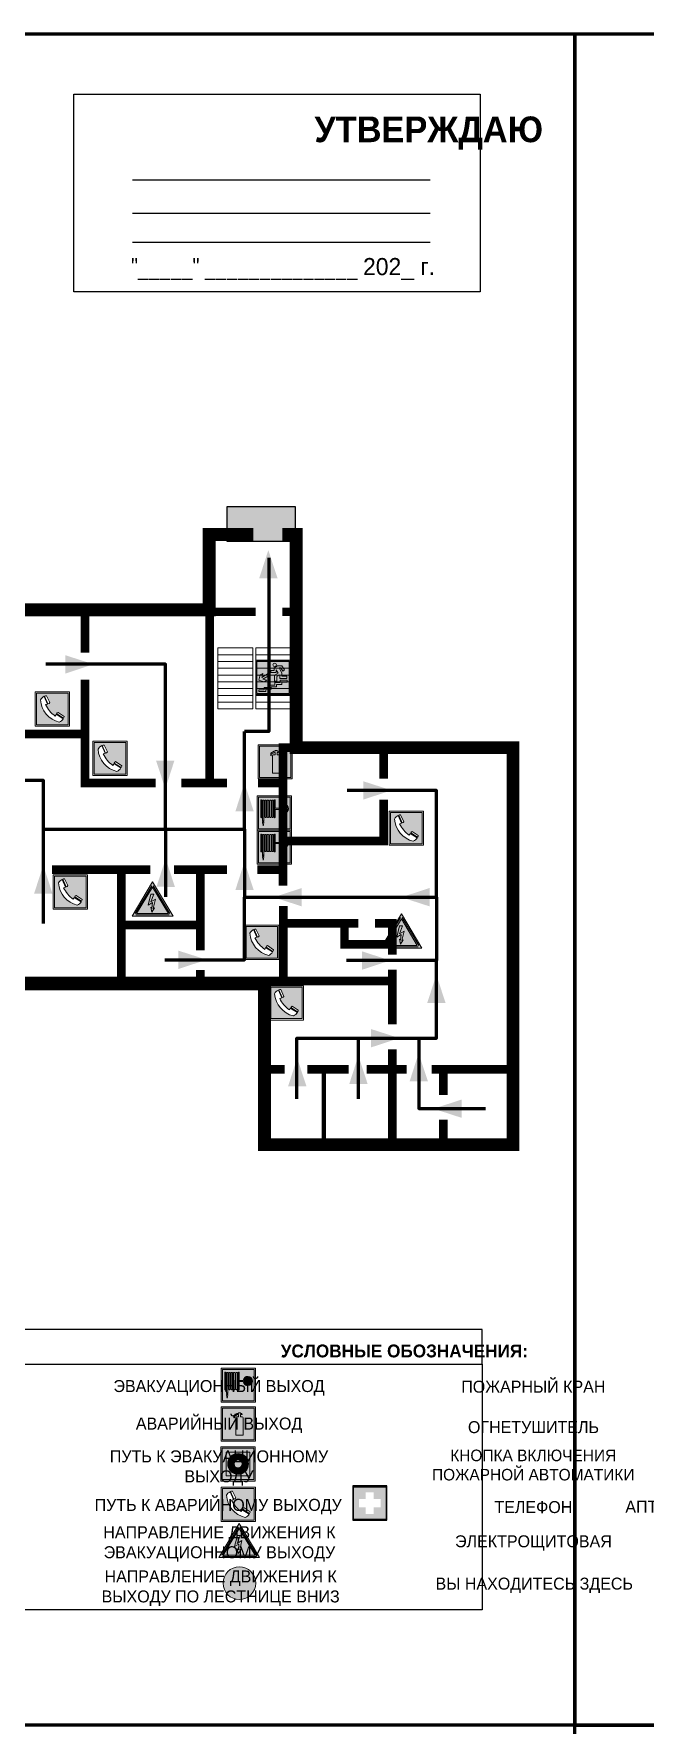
# Model space of a CAD drawing. Header units: millimetres. Extents: x 13810 to 67229, y 12374 to 21950.
# Drawn here: x 27492.9 to 27635.8, y 19479 to 19874 of the extents above; entities that cross this region are included whole.
import ezdxf

# ---------------------------------------------------------------- set-up
doc = ezdxf.new("R2010")
doc.units = ezdxf.units.MM
doc.layers.add('План_Штампы', color=7, linetype='Continuous')
doc.styles.add('обычный', font='arial.ttf')

# ---------------------------------------------------------------- blocks, each defined once
blk = doc.blocks.new('A$C456E1F9C')
at = {"lineweight": 5}
h = blk.add_hatch(color=242, dxfattribs=at)
h.paths.add_polyline_path([(0.51, -1.47), (0.51, -13.26), (12.29, -13.26), (12.29, -1.47)])
h.paths.add_polyline_path([(5.42, -4.95, -0.254479), (4.78, -5.4), (3.52, -2.53, -0.209735), (4.23, -2.4)], flags=16)
h.paths.add_polyline_path([(8.53, -8.6), (10.87, -10.17), (10.54, -10.76), (8.03, -9.13, -0.192251)], flags=16)
h.paths.add_polyline_path([(4.61, -5.49, 0.005518), (3.87, -5.72, 0.128647), (7.49, -10.01, 0.00809), (7.83, -9.33), (10.47, -10.97, -0.16736), (8.99, -12.25, -0.327862), (1.95, -3.95, -0.166952), (3.36, -2.62)], flags=16)
at = {"color": 242, "lineweight": 5}
for p, q in [((0, -13.77), (0, -0.97)), ((12.8, -0.97), (0, -0.97)), ((4.61, -5.49), (3.36, -2.62)), ((3.52, -2.53), (4.78, -5.4)), ((4.23, -2.4), (5.42, -4.95)), ((12.8, -13.77), (12.8, -0.97)), ((7.83, -9.33), (10.47, -10.97)), ((8.03, -9.13), (10.54, -10.76)), ((10.81, -10.12), (8.53, -8.6)), ((10.54, -10.76), (10.8, -10.3)), ((10.8, -10.3), (10.81, -10.12)), ((0, -13.77), (12.8, -13.77))]:
    blk.add_line(p, q, dxfattribs=at)
blk.add_lwpolyline([(0.51, -1.47), (12.29, -1.47), (12.29, -13.26), (0.51, -13.26)], close=True, dxfattribs=at)
for centre, radius, start, end in [((4.59, -5.34), 2.99, 114.28453, 152.19739), ((11.12, -3.31), 9.19, 183.99153, 256.60086), ((4.02, -3.27), 0.891, 76.32839, 123.70924), ((14.98, -39.1), 35.17, 107.14873, 108.41345), ((13.86, -0.94), 11.08, 205.55365, 234.87622), ((4.68, -4.59), 0.824, 276.9621, 334.07228), ((-13.31, 0.8), 23.44, 332.54871, 334.40268), ((8.94, -9.5), 0.989, 114.40924, 157.93883), ((7.87, -9.46), 3, 291.92908, 329.9329)]:
    blk.add_arc(centre, radius, start, end, dxfattribs=at)
blk = doc.blocks.new('A$C3E6D3DDE')
at = {"lineweight": 5}
h = blk.add_hatch(color=40, dxfattribs=at)
h.paths.add_polyline_path([(24.1, 1.45), (16.46, -11.35), (31.74, -11.35)])
h.paths.add_polyline_path([(24.09, -0.46), (30.03, -10.41), (18.14, -10.41)], flags=16)
h.paths.add_polyline_path([(24.54, -3.08), (23.41, -6.02), (25.13, -5.01), (24.33, -8.5), (24.82, -8.27), (23.79, -9.86), (23.4, -8.04), (23.8, -8.43), (24.04, -6.29), (22.39, -7.25), (23.44, -3.08)], flags=0)
h = blk.add_hatch(color=256, dxfattribs=at)
h.paths.add_polyline_path([(24.37, 0.03, 0.567511), (23.82, 0.03), (17.59, -10.4, 0.582454), (17.86, -10.88), (30.32, -10.88, 0.582149), (30.6, -10.4)])
h.paths.add_polyline_path([(24.09, -0.46), (18.14, -10.41), (30.03, -10.41)], flags=16)
h.paths.add_polyline_path([(24.54, -3.08), (23.41, -6.02), (25.13, -5.01), (24.33, -8.5), (24.82, -8.27), (23.79, -9.86), (23.4, -8.04), (23.8, -8.43), (24.04, -6.29), (22.39, -7.25), (23.44, -3.08)], flags=0)
h = blk.add_hatch(color=40, dxfattribs=at)
h.paths.add_polyline_path([(24.09, -0.46), (18.14, -10.41), (30.03, -10.41)])
h.paths.add_polyline_path([(24.82, -8.27), (23.79, -9.86), (23.4, -8.04), (23.8, -8.43), (24.04, -6.29), (22.39, -7.25), (23.44, -3.08), (24.54, -3.08), (23.41, -6.02), (25.13, -5.01), (24.33, -8.5)], flags=16)
at = {"color": 40, "lineweight": 5}
for p, q in [((16.46, -11.35), (24.1, 1.45)), ((24.1, 1.45), (31.74, -11.35))]:
    blk.add_line(p, q, dxfattribs=at)
at = {"lineweight": 5}
for p, q in [((17.59, -10.4), (23.82, 0.03)), ((24.37, 0.03), (30.6, -10.4)), ((18.14, -10.41), (24.09, -0.46)), ((23.44, -3.08), (22.39, -7.25)), ((22.39, -7.25), (24.04, -6.29)), ((23.41, -6.02), (24.54, -3.08)), ((25.13, -5.01), (23.41, -6.02)), ((24.54, -3.08), (23.44, -3.08)), ((24.04, -6.29), (23.8, -8.43)), ((24.09, -0.46), (30.03, -10.41)), ((24.33, -8.5), (25.13, -5.01)), ((17.86, -10.88), (30.32, -10.88)), ((18.14, -10.41), (30.03, -10.41)), ((23.8, -8.43), (23.4, -8.04)), ((23.4, -8.04), (23.79, -9.86)), ((23.79, -9.86), (24.82, -8.27)), ((24.82, -8.27), (24.33, -8.5))]:
    blk.add_line(p, q, dxfattribs=at)
at = {"color": 50, "lineweight": 5}
blk.add_line((31.74, -11.35), (16.46, -11.35), dxfattribs=at)
blk = doc.blocks.new('A$C37112FD5')
at = {"true_color": 0xf5f5ff}
h = blk.add_hatch(color=7, dxfattribs=at)
h.dxf.hatch_style = 1
h.paths.add_polyline_path([(12.8, -7.4), (0, -7.4), (0, -20.2), (12.8, -20.2)])
h.paths.add_polyline_path([(12.29, -7.91), (12.29, -19.69), (0.51, -19.69), (0.51, -7.91)], flags=16)
h.paths.add_polyline_path([(4.98, -9.04, -0.42597), (5.17, -9.22), (5.17, -12.25), (5.17, -15.29, -0.432244), (4.98, -15.47), (4.83, -15.47, -0.42597), (4.64, -15.29), (4.64, -12.25), (4.64, -9.22, -0.432244), (4.83, -9.04)], flags=0)
h.paths.add_polyline_path([(4.28, -9.22), (4.28, -12.25), (4.28, -15.29, -0.432244), (4.09, -15.47), (3.94, -15.47, -0.42597), (3.75, -15.29), (3.75, -12.25), (3.75, -9.22, -0.432244), (3.94, -9.04), (4.09, -9.04, -0.42597)], flags=0)
h.paths.add_polyline_path([(5.72, -9.04), (5.87, -9.04, -0.42597), (6.06, -9.22), (6.06, -12.25), (6.06, -15.29, -0.432244), (5.87, -15.47), (5.72, -15.47, -0.42597), (5.53, -15.29), (5.53, -12.25), (5.53, -9.22, -0.432244)], flags=0)
h.paths.add_polyline_path([(6.42, -8.9), (6.5, -8.9, -0.42597), (6.69, -9.08), (6.69, -12.03), (8.21, -12.03, -15.824349), (8.21, -12.47), (6.69, -12.47), (6.69, -15.42, -0.432244), (6.5, -15.6), (6.42, -15.6)], flags=0)
h.paths.add_polyline_path([(3.39, -9.22), (3.39, -12.25), (3.39, -15.29, -0.432244), (3.2, -15.47), (3.05, -15.47, -0.42597), (2.85, -15.29), (2.85, -12.25), (2.85, -9.22, -0.432244), (3.05, -9.04), (3.2, -9.04, -0.42597)], flags=0)
h.paths.add_polyline_path([(2.5, -9.22), (2.5, -16.71), (1.96, -16.71), (1.96, -9.22, -0.432244), (2.15, -9.04), (2.31, -9.04, -0.42597)], flags=0)
h.paths.add_polyline_path([(1.61, -8.9), (1.61, -15.6), (1.57, -15.6, -0.42597), (1.37, -15.42), (1.37, -12.03), (1.37, -9.09, -0.432244), (1.57, -8.9)], flags=0)
h.paths.add_polyline_path([(9.76, -10.81), (9.76, -12.03), (8.49, -12.03, -0.336371)], flags=0)
h.paths.add_polyline_path([(8.49, -12.47), (9.76, -12.47), (9.76, -13.7, -0.336371)], flags=0)
h.paths.add_polyline_path([(10.11, -10.81, -0.336371), (11.38, -12.03), (10.11, -12.03)], flags=0)
h.paths.add_polyline_path([(10.11, -12.47), (11.38, -12.47, -0.336371), (10.11, -13.7)], flags=0)
h.paths.add_polyline_path([(2.5, -16.84), (2.5, -17.05), (1.97, -17.05), (1.97, -16.84)], flags=0)
h.paths.add_polyline_path([(2.5, -17.24, -0.033778), (2.24, -18.6, -0.033778), (1.97, -17.24)], flags=0)
h = blk.add_hatch(color=242)
h.dxf.hatch_style = 1
h.paths.add_polyline_path([(12.29, -7.91), (0.51, -7.91), (0.51, -19.69), (12.29, -19.69)])
h.paths.add_polyline_path([(6.42, -15.6), (6.42, -8.9), (6.5, -8.9, -0.42597), (6.69, -9.08), (6.69, -12.03), (8.21, -12.03, -15.824349), (8.21, -12.47), (6.69, -12.47), (6.69, -15.42, -0.432244), (6.5, -15.6)], flags=16)
h.paths.add_polyline_path([(5.87, -15.47), (5.72, -15.47, -0.42597), (5.53, -15.29), (5.53, -12.25), (5.53, -9.22, -0.432244), (5.72, -9.04), (5.87, -9.04, -0.42597), (6.06, -9.22), (6.06, -12.25), (6.06, -15.29, -0.432244)], flags=16)
h.paths.add_polyline_path([(4.98, -15.47), (4.83, -15.47, -0.42597), (4.64, -15.29), (4.64, -12.25), (4.64, -9.22, -0.432244), (4.83, -9.04), (4.98, -9.04, -0.42597), (5.17, -9.22), (5.17, -12.25), (5.17, -15.29, -0.432244)], flags=16)
h.paths.add_polyline_path([(4.09, -15.47), (3.94, -15.47, -0.42597), (3.75, -15.29), (3.75, -12.25), (3.75, -9.22, -0.432244), (3.94, -9.04), (4.09, -9.04, -0.42597), (4.28, -9.22), (4.28, -12.25), (4.28, -15.29, -0.432244)], flags=16)
h.paths.add_polyline_path([(3.2, -15.47), (3.05, -15.47, -0.42597), (2.85, -15.29), (2.85, -12.25), (2.85, -9.22, -0.432244), (3.05, -9.04), (3.2, -9.04, -0.42597), (3.39, -9.22), (3.39, -12.25), (3.39, -15.29, -0.432244)], flags=16)
h.paths.add_polyline_path([(2.5, -17.05), (1.97, -17.05), (1.97, -16.84), (2.5, -16.84)], flags=16)
h.paths.add_polyline_path([(2.5, -17.24, -0.033778), (2.24, -18.6, -0.033778), (1.97, -17.24)], flags=16)
h.paths.add_polyline_path([(2.5, -16.71), (1.96, -16.71), (1.96, -9.22, -0.432244), (2.15, -9.04), (2.31, -9.04, -0.42597), (2.5, -9.22)], flags=16)
h.paths.add_polyline_path([(1.61, -15.6), (1.57, -15.6, -0.42597), (1.37, -15.42), (1.37, -12.03), (1.37, -9.09, -0.432244), (1.57, -8.9), (1.61, -8.9)], flags=16)
h.paths.add_polyline_path([(8.49, -12.47), (9.76, -12.47), (9.76, -13.7, -0.336371)], flags=0)
h.paths.add_polyline_path([(10.11, -13.7), (10.11, -12.47), (11.38, -12.47, -0.336371)], flags=0)
h.paths.add_polyline_path([(8.49, -12.03, -0.336371), (9.76, -10.81), (9.76, -12.03)], flags=0)
h.paths.add_polyline_path([(10.11, -12.03), (10.11, -10.81, -0.336371), (11.38, -12.03)], flags=0)
h = blk.add_hatch(color=7, dxfattribs=at)
h.dxf.hatch_style = 1
h.paths.add_polyline_path([(1.61, -8.9), (1.57, -8.9, 0.432244), (1.37, -9.09), (1.37, -12.03), (1.37, -15.42, 0.42597), (1.57, -15.6), (1.61, -15.6)])
h.paths.add_polyline_path([(2.5, -9.22, 0.42597), (2.31, -9.04), (2.15, -9.04, 0.432244), (1.96, -9.22), (1.96, -16.71), (2.5, -16.71)])
h.paths.add_polyline_path([(2.5, -16.84), (1.97, -16.84), (1.97, -17.05), (2.5, -17.05)])
h.paths.add_polyline_path([(2.5, -17.24), (1.97, -17.24, 0.033778), (2.24, -18.6, 0.033778)])
h.paths.add_polyline_path([(3.39, -12.25), (3.39, -9.22, 0.42597), (3.2, -9.04), (3.05, -9.04, 0.432244), (2.85, -9.22), (2.85, -12.25), (2.85, -15.29, 0.42597), (3.05, -15.47), (3.2, -15.47, 0.432244), (3.39, -15.29)])
h.paths.add_polyline_path([(4.28, -12.25), (4.28, -9.22, 0.42597), (4.09, -9.04), (3.94, -9.04, 0.432244), (3.75, -9.22), (3.75, -12.25), (3.75, -15.29, 0.42597), (3.94, -15.47), (4.09, -15.47, 0.432244), (4.28, -15.29)])
h.paths.add_polyline_path([(5.17, -12.25), (5.17, -9.22, 0.42597), (4.98, -9.04), (4.83, -9.04, 0.432244), (4.64, -9.22), (4.64, -12.25), (4.64, -15.29, 0.42597), (4.83, -15.47), (4.98, -15.47, 0.432244), (5.17, -15.29)])
h.paths.add_polyline_path([(6.06, -12.25), (6.06, -9.22, 0.42597), (5.87, -9.04), (5.72, -9.04, 0.432244), (5.53, -9.22), (5.53, -12.25), (5.53, -15.29, 0.42597), (5.72, -15.47), (5.87, -15.47, 0.432244), (6.06, -15.29)])
h.paths.add_polyline_path([(6.69, -12.47), (8.21, -12.47, 15.824349), (8.21, -12.03), (6.69, -12.03), (6.69, -9.08, 0.42597), (6.5, -8.9), (6.42, -8.9), (6.42, -15.6), (6.5, -15.6, 0.432244), (6.69, -15.42)])
h.paths.add_polyline_path([(8.49, -12.47), (9.76, -12.47), (9.76, -13.7, -0.336371)], flags=16)
h.paths.add_polyline_path([(8.49, -12.03, -0.336371), (9.76, -10.81), (9.76, -12.03)], flags=16)
h.paths.add_polyline_path([(10.11, -12.47), (11.38, -12.47, -0.336371), (10.11, -13.7)], flags=16)
h.paths.add_polyline_path([(10.11, -12.03), (10.11, -10.81, -0.336371), (11.38, -12.03)], flags=16)
h = blk.add_hatch(color=242)
h.dxf.hatch_style = 1
h.paths.add_polyline_path([(9.76, -10.81, 0.336371), (8.49, -12.03), (9.76, -12.03)])
h.paths.add_polyline_path([(10.11, -10.81), (10.11, -12.03), (11.38, -12.03, 0.336371)])
h.paths.add_polyline_path([(11.38, -12.47), (10.11, -12.47), (10.11, -13.7, 0.336371)])
h.paths.add_polyline_path([(9.76, -12.47), (8.49, -12.47, 0.336371), (9.76, -13.7)])
at = {"color": 242, "lineweight": 5}
for p, q in [((0, -20.2), (0, -7.4)), ((0, -7.4), (12.8, -7.4)), ((1.37, -12.03), (1.37, -9.08)), ((1.37, -12.03), (1.37, -15.42)), ((1.57, -8.9), (1.61, -8.9)), ((1.61, -8.9), (1.61, -15.6)), ((1.96, -16.71), (1.96, -9.22)), ((2.15, -9.04), (2.31, -9.04)), ((2.5, -16.71), (2.5, -9.22)), ((2.85, -12.25), (2.85, -9.22)), ((2.85, -12.25), (2.85, -15.29)), ((3.05, -9.04), (3.2, -9.04)), ((3.39, -12.25), (3.39, -9.22)), ((3.39, -12.25), (3.39, -15.29)), ((3.75, -12.25), (3.75, -9.22)), ((3.75, -12.25), (3.75, -15.29)), ((3.94, -9.04), (4.09, -9.04)), ((4.28, -12.25), (4.28, -9.22)), ((4.28, -12.25), (4.28, -15.29)), ((4.64, -12.25), (4.64, -9.22)), ((4.64, -12.25), (4.64, -15.29)), ((4.83, -9.04), (4.98, -9.04)), ((5.17, -12.25), (5.17, -9.22)), ((5.17, -12.25), (5.17, -15.29)), ((5.53, -12.25), (5.53, -9.22)), ((5.53, -12.25), (5.53, -15.29)), ((5.72, -9.04), (5.87, -9.04)), ((6.06, -12.25), (6.06, -9.22)), ((6.06, -12.25), (6.06, -15.29)), ((6.42, -8.9), (6.42, -15.6)), ((6.5, -8.9), (6.42, -8.9)), ((6.69, -12.03), (6.69, -9.08)), ((8.21, -12.03), (6.69, -12.03)), ((8.21, -12.47), (6.69, -12.47)), ((6.69, -12.47), (6.69, -15.42)), ((9.76, -12.03), (8.49, -12.03)), ((9.76, -12.47), (8.49, -12.47)), ((9.76, -10.81), (9.76, -12.03)), ((9.76, -12.47), (9.76, -13.7)), ((10.11, -10.81), (10.11, -12.03)), ((11.38, -12.03), (10.11, -12.03)), ((11.38, -12.47), (10.11, -12.47)), ((10.11, -12.47), (10.11, -13.7)), ((12.8, -20.2), (12.8, -7.4)), ((1.57, -15.6), (1.61, -15.6)), ((1.96, -16.71), (2.5, -16.71)), ((1.97, -16.84), (2.5, -16.84)), ((1.97, -17.05), (1.97, -16.84)), ((2.5, -17.05), (1.97, -17.05)), ((1.97, -17.24), (2.5, -17.24)), ((2.5, -16.84), (2.5, -17.05)), ((3.05, -15.47), (3.2, -15.47)), ((3.94, -15.47), (4.09, -15.47)), ((4.83, -15.47), (4.98, -15.47)), ((5.72, -15.47), (5.87, -15.47)), ((6.42, -15.6), (6.5, -15.6)), ((0, -20.2), (12.8, -20.2))]:
    blk.add_line(p, q, dxfattribs=at)
blk.add_lwpolyline([(0.51, -7.91), (12.29, -7.91), (12.29, -19.69), (0.51, -19.69)], close=True, dxfattribs=at)
for centre, radius, start, end in [((1.56, -9.09), 0.182, 87.10267, 180.60715), ((2.15, -9.22), 0.182, 87.10267, 180.60715), ((2.32, -9.22), 0.182, 359.39285, 92.89733), ((3.04, -9.22), 0.182, 87.10267, 180.60715), ((3.21, -9.22), 0.182, 359.39285, 92.89733), ((3.93, -9.22), 0.182, 87.10267, 180.60715), ((4.1, -9.22), 0.182, 359.39285, 92.89733), ((4.82, -9.22), 0.182, 87.10267, 180.60715), ((4.99, -9.22), 0.182, 359.39285, 92.89733), ((5.71, -9.22), 0.182, 87.10267, 180.60715), ((5.88, -9.22), 0.182, 359.39285, 92.89733), ((6.51, -9.09), 0.182, 359.39285, 92.89733), ((9.93, -12.25), 1.74, 187.23185, 172.76815), ((9.93, -12.25), 1.46, 96.99266, 171.35851), ((9.93, -12.25), 1.46, 188.64149, 263.00734), ((9.93, -12.25), 1.46, 8.64149, 83.00734), ((9.93, -12.25), 1.46, 276.99266, 351.35851), ((1.56, -15.42), 0.182, 179.39285, 272.89733), ((12.17, -15.98), 10.27, 187.04098, 194.7793), ((-7.7, -15.98), 10.27, 345.2207, 352.95902), ((3.04, -15.29), 0.182, 179.39285, 272.89733), ((3.21, -15.29), 0.182, 267.10267, 0.60715), ((3.93, -15.29), 0.182, 179.39285, 272.89733), ((4.1, -15.29), 0.182, 267.10267, 0.60715), ((4.82, -15.29), 0.182, 179.39285, 272.89733), ((4.99, -15.29), 0.182, 267.10267, 0.60715), ((5.71, -15.29), 0.182, 179.39285, 272.89733), ((5.88, -15.29), 0.182, 267.10267, 0.60715), ((6.51, -15.42), 0.182, 267.10267, 0.60715)]:
    blk.add_arc(centre, radius, start, end, dxfattribs=at)
blk = doc.blocks.new('A$C7B4425F7')
at = {"true_color": 0xffffff}
blk.add_hatch(color=7, dxfattribs=at).paths.add_polyline_path([(0, 0), (-16, 0), (-16, -8), (0, -8)])
h = blk.add_hatch(color=126)
h.paths.add_polyline_path([(-0.2, -0.2), (-15.8, -0.2), (-15.8, -7.8), (-0.2, -7.8)])
h.paths.add_polyline_path([(-11.76, -2.03), (-11.76, -3.66), (-11.17, -3.66, -0.568275), (-11.17, -6.18), (-12.58, -6.18), (-12.58, -2.03)], flags=16)
h.paths.add_polyline_path([(-13.33, -4.12, -0.495768), (-13.59, -6.18), (-15.03, -6.18), (-15.03, -2.03), (-13.59, -2.03, -0.487973)], flags=16)
h.paths.add_polyline_path([(-10.25, -2.03), (-9.48, -2.03), (-9.48, -6.18), (-10.25, -6.18)], flags=16)
h.paths.add_polyline_path([(-13.84, -3.69), (-14.24, -3.69), (-14.24, -3.03), (-13.9, -3.03, -0.692621)], flags=0)
h.paths.add_polyline_path([(-9.15, -2.03), (-8.4, -2.03), (-8.04, -3.07), (-7.68, -2.03), (-6.93, -2.03), (-7.64, -4.1), (-6.93, -6.18), (-7.68, -6.18), (-8.04, -5.14), (-8.4, -6.18), (-9.15, -6.18), (-8.44, -4.1)], flags=16)
h.paths.add_polyline_path([(-11.76, -4.46), (-11.42, -4.46, -0.692621), (-11.36, -5.12), (-11.76, -5.12)], flags=0)
h.paths.add_polyline_path([(-13.9, -5.2), (-14.24, -5.2), (-14.24, -4.55), (-13.84, -4.55, -0.708038)], flags=0)
edge = h.paths.add_edge_path(flags=16)
edge.add_ellipse((-5.51, -4.08), major_axis=(0, 2.05), ratio=0.586184, start_angle=0, end_angle=360)
edge = h.paths.add_edge_path(flags=0)
edge.add_ellipse((-5.51, -4.08), major_axis=(0, 1.14), ratio=0.454828, start_angle=0, end_angle=360)
h.paths.add_polyline_path([(-4.13, -4.96, 0.377264), (-3.48, -4.52, 0.0555), (-3.16, -2.03), (-1.66, -2.03), (-1.66, -4.96), (-0.96, -4.96), (-0.96, -7.01), (-1.75, -7.01), (-1.75, -6.18), (-3.3, -6.18), (-3.3, -7.02), (-4.13, -7.02)], flags=16)
h.paths.add_polyline_path([(-2.73, -2.91), (-2.28, -2.91), (-2.28, -4.96), (-3.05, -4.96, 0.079136)], flags=0)
at = {"color": 126}
blk.add_lwpolyline([(-16, -8), (0, -8), (0, 0), (-16, 0)], close=True, dxfattribs=at)
blk = doc.blocks.new('вниз 3')
at = {"lineweight": 0, "true_color": 0xffffff}
h = blk.add_hatch(color=7, dxfattribs=at)
h.dxf.hatch_style = 1
h.paths.add_polyline_path([(40997.5, -4475.69), (40997.25, -4475.28), (40995.76, -4476.15), (40995.97, -4475.23), (40995.39, -4475.56), (40995.05, -4476.83), (40996.33, -4477.17), (40996.91, -4476.83), (40996, -4476.55)], flags=0)
h.paths.add_polyline_path([(40999.81, -4473.95), (41000.22, -4473.95), (41000.64, -4474.67), (41001.03, -4474.43), (41000.46, -4473.49), (41000.42, -4473.49), (40999.43, -4473.49), (40998.68, -4473.92), (40998.68, -4474.57), (40997.88, -4474.57), (40997.88, -4475), (40999.14, -4475), (40999.14, -4474.43), (40999.14, -4474.38), (40999.59, -4475.15), (40998.72, -4475.67), (40998.72, -4477.06), (40999.24, -4477.06), (40999.24, -4475.96), (40999.95, -4475.56), (40999.95, -4476.43), (41001.61, -4476.43), (41001.61, -4475.88), (41000.47, -4475.88), (41000.47, -4475.12)], flags=0)
h.paths.add_polyline_path([(40999.2, -4473.24, 1), (40998.35, -4473.24, 1)], flags=0)
h.paths.add_polyline_path([(41000.46, -4477.26), (41001.69, -4477.26), (41001.69, -4476.84), (41000.03, -4476.84), (41000.03, -4477.39), (40998.78, -4477.39), (40998.78, -4477.95), (40997.53, -4477.95), (40997.53, -4478.5), (40996.29, -4478.5), (40996.29, -4479.06), (40995.05, -4479.06), (40995.05, -4479.48), (40995.29, -4479.48), (40996.72, -4479.48), (40996.72, -4478.92), (40997.97, -4478.92), (40997.97, -4478.36), (40999.2, -4478.36), (40999.2, -4477.81), (41000.46, -4477.81)], flags=0)
h.paths.add_polyline_path([(41002.37, -4472.17), (40994.37, -4472.17), (40994.37, -4480.17), (41002.37, -4480.17)])
h.paths.add_polyline_path([(41002.16, -4479.96), (40994.57, -4479.96), (40994.57, -4472.37), (41002.16, -4472.37)], flags=16)
h.paths.add_polyline_path([(41001.61, -4475.88), (41001.61, -4476.43), (40999.95, -4476.43), (40999.95, -4475.56), (40999.24, -4475.96), (40999.24, -4477.06), (40998.72, -4477.06), (40998.72, -4475.67), (40999.59, -4475.15), (40999.14, -4474.38), (40999.14, -4474.43), (40999.14, -4475), (40997.88, -4475), (40997.88, -4474.57), (40998.68, -4474.57), (40998.68, -4473.92), (40999.43, -4473.49), (41000.42, -4473.49), (41000.46, -4473.49), (41001.03, -4474.43), (41000.64, -4474.67), (41000.22, -4473.95), (40999.81, -4473.95), (41000.47, -4475.12), (41000.47, -4475.88)], flags=0)
h.paths.add_polyline_path([(41001.69, -4476.84), (41001.69, -4477.26), (41000.46, -4477.26), (41000.46, -4477.81), (40999.2, -4477.81), (40999.2, -4478.36), (40997.97, -4478.36), (40997.97, -4478.92), (40996.72, -4478.92), (40996.72, -4479.48), (40995.05, -4479.48), (40995.05, -4479.06), (40996.29, -4479.06), (40996.29, -4478.5), (40997.53, -4478.5), (40997.53, -4477.95), (40998.78, -4477.95), (40998.78, -4477.39), (41000.03, -4477.39), (41000.03, -4476.84)], flags=0)
h.paths.add_polyline_path([(40998.35, -4473.24, -1), (40999.2, -4473.24, -1)], flags=0)
h.paths.add_polyline_path([(40997.5, -4475.69), (40996, -4476.55), (40996.91, -4476.83), (40996.33, -4477.17), (40995.05, -4476.83), (40995.39, -4475.56), (40995.97, -4475.23), (40995.76, -4476.15), (40997.25, -4475.28)], flags=0)
at = {"lineweight": 0}
h = blk.add_hatch(color=126, dxfattribs=at)
h.dxf.hatch_style = 1
h.paths.add_polyline_path([(41002.16, -4472.37), (40994.57, -4472.37), (40994.57, -4479.96), (41002.16, -4479.96)])
h.paths.add_polyline_path([(40995.97, -4475.23), (40995.76, -4476.15), (40997.25, -4475.28), (40997.5, -4475.69), (40996, -4476.55), (40996.91, -4476.83), (40996.33, -4477.17), (40995.05, -4476.83), (40995.39, -4475.56)], flags=16)
h.paths.add_polyline_path([(40997.88, -4474.57), (40998.68, -4474.57), (40998.68, -4473.92), (40999.43, -4473.49), (41000.42, -4473.49), (41000.46, -4473.49), (41001.03, -4474.43), (41000.64, -4474.67), (41000.22, -4473.95), (40999.81, -4473.95), (41000.47, -4475.12), (41000.47, -4475.88), (41001.61, -4475.88), (41001.61, -4476.43), (40999.95, -4476.43), (40999.95, -4475.56), (40999.24, -4475.96), (40999.24, -4477.06), (40998.72, -4477.06), (40998.72, -4475.67), (40999.59, -4475.15), (40999.14, -4474.38), (40999.14, -4474.43), (40999.14, -4475), (40997.88, -4475)], flags=16)
h.paths.add_polyline_path([(40998.35, -4473.24, -1), (40999.2, -4473.24, -1)], flags=16)
h.paths.add_polyline_path([(40997.53, -4477.95), (40998.78, -4477.95), (40998.78, -4477.39), (41000.03, -4477.39), (41000.03, -4476.84), (41001.69, -4476.84), (41001.69, -4477.26), (41000.46, -4477.26), (41000.46, -4477.81), (40999.2, -4477.81), (40999.2, -4478.36), (40997.97, -4478.36), (40997.97, -4478.92), (40996.72, -4478.92), (40996.72, -4479.48), (40995.05, -4479.48), (40995.05, -4479.06), (40996.29, -4479.06), (40996.29, -4478.5), (40997.53, -4478.5)], flags=16)
at = {"lineweight": 0, "true_color": 0xffffff}
h = blk.add_hatch(color=7, dxfattribs=at)
h.dxf.hatch_style = 1
h.paths.add_polyline_path([(40999.2, -4473.24, 1), (40998.35, -4473.24, 1)])
h.paths.add_polyline_path([(40999.81, -4473.95), (41000.22, -4473.95), (41000.64, -4474.67), (41001.03, -4474.43), (41000.46, -4473.49), (41000.42, -4473.49), (40999.43, -4473.49), (40998.68, -4473.92), (40998.68, -4474.57), (40997.88, -4474.57), (40997.88, -4475), (40999.14, -4475), (40999.14, -4474.43), (40999.14, -4474.38), (40999.59, -4475.15), (40998.72, -4475.67), (40998.72, -4477.06), (40999.24, -4477.06), (40999.24, -4475.96), (40999.95, -4475.56), (40999.95, -4476.43), (41001.61, -4476.43), (41001.61, -4475.88), (41000.47, -4475.88), (41000.47, -4475.12)])
h.paths.add_polyline_path([(40999.2, -4477.81), (41000.46, -4477.81), (41000.46, -4477.26), (41001.69, -4477.26), (41001.69, -4476.84), (41000.03, -4476.84), (41000.03, -4477.39), (40998.78, -4477.39), (40998.78, -4477.95), (40997.53, -4477.95), (40997.53, -4478.5), (40996.29, -4478.5), (40996.29, -4479.06), (40995.05, -4479.06), (40995.05, -4479.48), (40995.29, -4479.48), (40996.72, -4479.48), (40996.72, -4478.92), (40997.97, -4478.92), (40997.97, -4478.36), (40999.2, -4478.36)])
h.paths.add_polyline_path([(40997.5, -4475.69), (40997.25, -4475.28), (40995.76, -4476.15), (40995.97, -4475.23), (40995.39, -4475.56), (40995.05, -4476.83), (40996.33, -4477.17), (40996.91, -4476.83), (40996, -4476.55)])
at = {"color": 126, "lineweight": 0}
for points in [[(40994.37, -4472.17), (41002.37, -4472.17), (41002.37, -4480.17), (40994.37, -4480.17)], [(40994.57, -4472.37), (41002.16, -4472.37), (41002.16, -4479.96), (40994.57, -4479.96)]]:
    blk.add_lwpolyline(points, close=True, dxfattribs=at)
for points in [[(40995.05, -4476.83), (40995.39, -4475.56), (40995.97, -4475.23), (40995.76, -4476.15), (40997.25, -4475.28), (40997.5, -4475.69), (40996, -4476.55), (40996.91, -4476.83), (40996.33, -4477.17), (40995.05, -4476.83)], [(40999.14, -4474.43), (40999.14, -4475), (40997.88, -4475), (40997.88, -4474.57), (40998.68, -4474.57), (40998.68, -4473.92), (40999.43, -4473.49), (41000.42, -4473.49), (41000.46, -4473.49), (41001.03, -4474.43), (41000.64, -4474.67), (41000.22, -4473.95), (40999.81, -4473.95), (41000.47, -4475.12), (41000.47, -4475.88), (41001.61, -4475.88), (41001.61, -4476.43), (40999.95, -4476.43), (40999.95, -4475.56), (40999.24, -4475.96), (40999.24, -4477.06), (40998.72, -4477.06), (40998.72, -4475.67), (40999.59, -4475.15), (40999.14, -4474.38), (40999.14, -4474.43)], [(40995.29, -4479.48), (40995.05, -4479.48), (40995.05, -4479.06), (40996.29, -4479.06), (40996.29, -4478.5), (40997.53, -4478.5), (40997.53, -4477.95), (40998.78, -4477.95), (40998.78, -4477.39), (41000.03, -4477.39), (41000.03, -4476.84), (41001.69, -4476.84), (41001.69, -4477.26), (41000.46, -4477.26), (41000.46, -4477.81), (40999.2, -4477.81), (40999.2, -4478.36), (40997.97, -4478.36), (40997.97, -4478.92), (40996.72, -4478.92), (40996.72, -4479.48), (40995.05, -4479.48)]]:
    blk.add_lwpolyline(points, dxfattribs=at)
blk.add_circle((40998.77, -4473.24), 0.426, dxfattribs=at)
blk = doc.blocks.new('A$C3AD82952')
at = {"true_color": 0xf5f5ff}
h = blk.add_hatch(color=7, dxfattribs=at)
h.dxf.hatch_style = 1
h.paths.add_polyline_path([(8.21, 8.73, 0.414214), (7.89, 9.05), (7.22, 9.05), (7.22, 9.92), (7.59, 9.92, 1), (7.57, 10.36), (7.22, 10.36), (7.22, 10.6), (6.43, 10.6), (6.43, 10.36), (6.01, 10.36), (4.74, 9.59), (4.74, 8.69), (4.98, 8.73), (4.98, 9.26), (6.12, 9.91), (6.43, 9.91), (6.43, 9.05), (5.76, 9.05, 0.414214), (5.44, 8.73), (5.44, 2.2), (8.21, 2.2)], flags=0)
h.paths.add_polyline_path([(12.8, 12.8), (0, 12.8), (0, 0), (12.8, 0)])
h.paths.add_polyline_path([(0.51, 12.29), (12.29, 12.29), (12.29, 0.51), (0.51, 0.51)], flags=16)
h.paths.add_polyline_path([(4.74, 9.59), (6.01, 10.36), (6.43, 10.36), (6.43, 10.6), (7.22, 10.6), (7.22, 10.36), (7.59, 10.36, -0.94586), (7.59, 9.92), (7.22, 9.92), (7.22, 9.05), (7.89, 9.05, -0.414214), (8.21, 8.73), (8.21, 2.2), (5.44, 2.2), (5.44, 8.73, -0.414214), (5.76, 9.05), (6.43, 9.05), (6.43, 9.91), (6.12, 9.91), (4.98, 9.26), (4.98, 8.73), (4.74, 8.69)], flags=0)
h = blk.add_hatch(color=242)
h.dxf.hatch_style = 1
h.paths.add_polyline_path([(12.29, 12.29), (0.51, 12.29), (0.51, 0.51), (12.29, 0.51)])
h.paths.add_polyline_path([(4.74, 8.69), (4.74, 9.59), (6.01, 10.36), (6.43, 10.36), (6.43, 10.6), (7.22, 10.6), (7.22, 10.36), (7.59, 10.36, -0.94586), (7.59, 9.92), (7.22, 9.92), (7.22, 9.05), (7.89, 9.05, -0.414214), (8.21, 8.73), (8.21, 2.2), (5.44, 2.2), (5.44, 8.73, -0.414214), (5.76, 9.05), (6.43, 9.05), (6.43, 9.91), (6.12, 9.91), (4.98, 9.26), (4.98, 8.73)], flags=16)
h = blk.add_hatch(color=7, dxfattribs=at)
h.dxf.hatch_style = 1
h.paths.add_polyline_path([(8.21, 8.73, 0.414214), (7.89, 9.05), (7.22, 9.05), (7.22, 9.92), (7.59, 9.92, 1), (7.57, 10.36), (7.22, 10.36), (7.22, 10.6), (6.43, 10.6), (6.43, 10.36), (6.01, 10.36), (4.74, 9.59), (4.74, 8.69), (4.98, 8.73), (4.98, 9.26), (6.12, 9.91), (6.43, 9.91), (6.43, 9.05), (5.76, 9.05, 0.414214), (5.44, 8.73), (5.44, 2.2), (8.21, 2.2)])
at = {"color": 242, "lineweight": 5}
for p, q in [((0, 0), (0, 12.8)), ((0, 12.8), (12.8, 12.8)), ((12.8, 0), (12.8, 12.8)), ((6.01, 10.36), (4.74, 9.59)), ((4.74, 9.59), (4.74, 8.69)), ((4.74, 8.69), (4.98, 8.73)), ((4.98, 9.26), (6.12, 9.91)), ((4.98, 8.73), (4.98, 9.26)), ((5.44, 2.2), (5.44, 8.73)), ((5.76, 9.05), (6.43, 9.05)), ((6.01, 10.36), (6.43, 10.36)), ((6.12, 9.91), (6.43, 9.91)), ((7.22, 10.6), (6.43, 10.6)), ((6.43, 10.6), (6.43, 10.36)), ((6.43, 9.91), (6.43, 9.05)), ((7.22, 10.36), (7.22, 10.6)), ((7.59, 10.36), (7.22, 10.36)), ((7.22, 9.05), (7.22, 9.92)), ((7.59, 9.92), (7.22, 9.92)), ((7.89, 9.05), (7.22, 9.05)), ((8.21, 2.2), (8.21, 8.73)), ((0, 0), (12.8, 0)), ((5.44, 2.2), (8.21, 2.2))]:
    blk.add_line(p, q, dxfattribs=at)
blk.add_lwpolyline([(0.51, 12.29), (12.29, 12.29), (12.29, 0.51), (0.51, 0.51)], close=True, dxfattribs=at)
for centre, radius, start, end in [((5.76, 8.73), 0.32, 90, 180), ((7.58, 10.14), 0.223, 273.18746, 86.81254), ((7.89, 8.73), 0.32, 0, 90)]:
    blk.add_arc(centre, radius, start, end, dxfattribs=at)
blk = doc.blocks.new('A$C54414219')
at = {"true_color": 0xffffff}
h = blk.add_hatch(color=7, dxfattribs=at)
h.paths.add_polyline_path([(2.39, -9.45), (2.39, -18.3), (11.23, -18.3), (11.23, -9.45)], flags=0)
h.paths.add_polyline_path([(10.71, -13.87, -1), (2.92, -13.87, -1)], flags=0)
h.paths.add_polyline_path([(8.3, -13.87, -1), (5.33, -13.87, -1)], flags=0)
h.paths.add_polyline_path([(0.41, -7.47), (0.41, -20.27), (13.21, -20.27), (13.21, -7.47)])
h.paths.add_polyline_path([(0.92, -19.77), (12.71, -19.77), (12.71, -7.98), (0.92, -7.98)], flags=16)
h.paths.add_polyline_path([(11.23, -9.45), (11.23, -18.3), (2.39, -18.3), (2.39, -9.45)], flags=0)
at = {"lineweight": 5}
h = blk.add_hatch(color=242, dxfattribs=at)
h.paths.add_polyline_path([(12.71, -7.98), (0.92, -7.98), (0.92, -19.77), (12.71, -19.77)])
h.paths.add_polyline_path([(11.23, -18.3), (2.39, -18.3), (2.39, -9.45), (11.23, -9.45)], flags=16)
h.paths.add_polyline_path([(10.71, -13.87, -1), (2.92, -13.87, -1)], flags=0)
h.paths.add_polyline_path([(8.3, -13.87, -1), (5.33, -13.87, -1)], flags=0)
at = {"true_color": 0xffffff}
h = blk.add_hatch(color=7, dxfattribs=at)
h.paths.add_polyline_path([(2.39, -9.45), (2.39, -18.3), (11.23, -18.3), (11.23, -9.45)])
h.paths.add_polyline_path([(10.71, -13.87, -1), (2.92, -13.87, -1)], flags=16)
h.paths.add_polyline_path([(8.3, -13.87, -1), (5.33, -13.87, -1)], flags=0)
at = {"lineweight": 5}
h = blk.add_hatch(color=242, dxfattribs=at)
h.paths.add_polyline_path([(2.92, -13.87, 1), (10.71, -13.87, 1)])
h.paths.add_polyline_path([(8.3, -13.87, -1), (5.33, -13.87, -1)], flags=16)
at = {"color": 242, "lineweight": 5}
for p, q in [((0.41, -20.27), (0.41, -7.47)), ((0.41, -7.47), (13.21, -7.47)), ((0.41, -7.47), (13.21, -7.47)), ((13.21, -20.27), (13.21, -7.47)), ((0.41, -20.27), (13.21, -20.27))]:
    blk.add_line(p, q, dxfattribs=at)
for points in [[(0.92, -7.98), (12.71, -7.98), (12.71, -19.77), (0.92, -19.77)], [(2.39, -9.45), (11.23, -9.45), (11.23, -18.3), (2.39, -18.3)]]:
    blk.add_lwpolyline(points, close=True, dxfattribs=at)
for radius in [3.89, 1.49]:
    blk.add_circle((6.81, -13.87), radius, dxfattribs=at)
blk = doc.blocks.new('A$C18900ED3')
h = blk.add_hatch(color=126)
h.paths.add_polyline_path([(-0.18, -0.18), (-7.02, -0.18), (-7.02, -7.02), (-0.18, -7.02)])
h.paths.add_polyline_path([(-5.89, -4.46), (-5.89, -2.77), (-4.46, -2.77), (-4.46, -1.31), (-2.77, -1.31), (-2.77, -2.77), (-1.33, -2.77), (-1.33, -4.46), (-2.77, -4.46), (-2.77, -5.89), (-4.46, -5.89), (-4.46, -4.46)], flags=16)
at = {"color": 126}
for p, q in [((-7.2, 0), (-7.2, -7.2)), ((0, 0), (-7.2, 0)), ((0, -7.2), (0, 0)), ((-7.02, -7.02), (-7.02, -0.18)), ((-7.02, -0.18), (-0.18, -0.18)), ((-0.18, -0.18), (-0.18, -7.02)), ((-0.18, -7.02), (-7.02, -7.02)), ((-7.2, -7.2), (0, -7.2))]:
    blk.add_line(p, q, dxfattribs=at)
blk = doc.blocks.new('A$C7B8C2D5B')
at = {"lineweight": 0}
h = blk.add_hatch(color=5, dxfattribs=at)
h.dxf.hatch_style = 1
h.paths.add_polyline_path([(1.4, -3.02, 1), (-2.11, -3.02, 1)])
at = {"color": 5, "lineweight": 0}
blk.add_circle((-0.36, -3.02), 1.75, dxfattribs=at)

msp = doc.modelspace()

# ---------------------------------------------------------------- linework, layer by layer
at = {"color": 2, "lineweight": 100}
for points in [[(27019.29, 19873.98), (27619.29, 19873.98), (27619.29, 19478.98), (27019.29, 19478.98)], [(27619.29, 19873.98), (28219.29, 19873.98), (28219.29, 19478.98), (27619.29, 19478.98)], [(27619.29, 19478.98), (28219.29, 19478.98), (28219.29, 19083.98), (27619.29, 19083.98)]]:
    msp.add_lwpolyline(points, close=True, dxfattribs=at)
for points in [[(27502.23, 19859.92), (27597.24, 19859.92), (27597.24, 19813.72), (27502.23, 19813.72)], [(27453.91, 19563.3), (27597.68, 19563.3), (27597.68, 19571.35), (27453.91, 19571.35)], [(27453.91, 19563.3), (27597.68, 19563.3), (27597.68, 19505.9), (27453.91, 19505.9)]]:
    msp.add_lwpolyline(points, close=True)
for points in [[(27515.99, 19839.87), (27585.51, 19839.87)], [(27515.99, 19832.11), (27585.51, 19832.11)], [(27515.99, 19825.32), (27585.51, 19825.32)]]:
    msp.add_lwpolyline(points)
at = {"lineweight": 100, "elevation": 3}
for points, const_width in [([(27101.19, 19631.12), (27126.15, 19631.12), (27126.15, 19622.26), (27143.11, 19622.26), (27143.11, 19652.13), (27546.81, 19652.13), (27546.81, 19614.56), (27604.86, 19614.56), (27604.86, 19707.26), (27554.21, 19707.26), (27554.21, 19757.06), (27550.98, 19757.06)], 3), ([(27544.18, 19757.06), (27533.88, 19757.06), (27533.88, 19739.47), (27488.27, 19739.47), (27488.27, 19757.06), (27470.67, 19757.06), (27470.67, 19748.88), (27281.05, 19748.88), (27281.05, 19757.95), (27263.75, 19757.95)], 3), ([(27504.85, 19729.48), (27504.85, 19738.55)], 2), ([(27480.1, 19710.48), (27504.85, 19710.48), (27504.85, 19723.12)], 2), ([(27554.21, 19707.26), (27551.15, 19707.26), (27551.15, 19675)], 2), ([(27574.64, 19700), (27574.64, 19706.75)], 2), ([(27550.77, 19685.46), (27574.64, 19685.46), (27574.64, 19695.13)], 2), ([(27497.16, 19678.8), (27520.1, 19678.8)], 2), ([(27513.34, 19678.8), (27513.34, 19652.15)], 2), ([(27525.66, 19678.8), (27538.05, 19678.8)], 2), ([(27531.79, 19678.8), (27531.79, 19659.94)], 2), ([(27545.11, 19678.8), (27550.22, 19678.8), (27550.22, 19678.8)], 2), ([(27551.2, 19670.27), (27551.2, 19652.76), (27550.77, 19652.76), (27552.72, 19652.76)], 2), ([(27550.77, 19666.24), (27565.49, 19666.24), (27565.49, 19661.35), (27576.66, 19661.35)], 2), ([(27565.49, 19666.24), (27568.72, 19666.24)], 2), ([(27572.59, 19666.24), (27576.66, 19666.24), (27576.66, 19658.89)], 2), ([(27531.79, 19665.83), (27513.34, 19665.83)], 2), ([(27576.66, 19661.35), (27576.66, 19658.89)], 2), ([(27531.79, 19652.13), (27531.79, 19655.36)], 2), ([(27576.66, 19652.76), (27576.66, 19655.41)], 2), ([(27142.51, 19652.76), (27576.66, 19652.76), (27576.66, 19642.67)], 2), ([(27576.66, 19636.8), (27576.66, 19614.73)], 2)]:
    msp.add_lwpolyline(points, dxfattribs=dict(at, const_width=const_width))
at = {"color": 126, "lineweight": 100, "true_color": 0x008754}
for points in [[(27547.85, 19751.63), (27547.85, 19711.06), (27542.13, 19711.06)], [(27523.65, 19688.27), (27523.65, 19726.74), (27495.68, 19726.74)], [(27495.1, 19688.27), (27542.13, 19688.27), (27542.13, 19711.06)], [(27097.71, 19699.7), (27495.1, 19699.7), (27495.1, 19666.18)], [(27542.13, 19688.27), (27542.13, 19672.34), (27587, 19672.34), (27587, 19697.29), (27566.15, 19697.29)], [(27523.65, 19688.27), (27523.65, 19672.45)], [(27523.51, 19657.73), (27542.13, 19657.73), (27542.13, 19672.34)], [(27587, 19672.34), (27587, 19657.57), (27565.95, 19657.57)], [(27554.34, 19625.22), (27554.34, 19639.43), (27587, 19639.43), (27587, 19657.57)], [(27568.7, 19639.43), (27568.7, 19625.22)], [(27582.88, 19639.43), (27582.88, 19622.97), (27598.47, 19622.97)]]:
    msp.add_lwpolyline(points, dxfattribs=at)
at = {"lineweight": 100}
for points, const_width in [([(27534.02, 19739), (27534.02, 19698.99), (27532.62, 19698.99)], 2), ([(27534.02, 19739), (27544.75, 19739)], 2), ([(27550.98, 19739), (27553.9, 19739)], 2), ([(27521.36, 19698.99), (27504.85, 19698.99), (27504.85, 19710.48)], 2), ([(27538.06, 19698.99), (27527.37, 19698.99)], 2), ([(27550.91, 19698.99), (27545.29, 19698.99)], 2), ([(27546.57, 19632.13), (27551.52, 19632.13)], 2), ([(27556.81, 19632.13), (27566.46, 19632.13)], 2), ([(27560.7, 19632.13), (27560.7, 19614.48)], 1), ([(27570.7, 19632.13), (27580, 19632.13)], 2), ([(27585.89, 19632.13), (27605.19, 19632.13)], 2), ([(27588.59, 19632.13), (27588.59, 19626.13)], 2), ([(27588.59, 19615.42), (27588.59, 19620.36)], 2)]:
    msp.add_lwpolyline(points, dxfattribs=dict(at, const_width=const_width))
at = {"lineweight": 0}
for points in [[(27535.93, 19728.98), (27544.06, 19728.98), (27544.06, 19730.56), (27535.93, 19730.56)], [(27544.75, 19728.98), (27552.88, 19728.98), (27552.88, 19730.56), (27544.75, 19730.56)], [(27535.93, 19727.39), (27544.06, 19727.39), (27544.06, 19728.98), (27535.93, 19728.98)], [(27535.93, 19725.81), (27544.06, 19725.81), (27544.06, 19727.39), (27535.93, 19727.39)], [(27544.75, 19727.39), (27552.88, 19727.39), (27552.88, 19728.98), (27544.75, 19728.98)], [(27544.75, 19725.81), (27552.88, 19725.81), (27552.88, 19727.39), (27544.75, 19727.39)], [(27535.93, 19724.23), (27544.06, 19724.23), (27544.06, 19725.81), (27535.93, 19725.81)], [(27535.93, 19722.64), (27544.06, 19722.64), (27544.06, 19724.23), (27535.93, 19724.23)], [(27535.93, 19721.06), (27544.06, 19721.06), (27544.06, 19722.64), (27535.93, 19722.64)], [(27544.75, 19724.23), (27552.88, 19724.23), (27552.88, 19725.81), (27544.75, 19725.81)], [(27544.75, 19722.64), (27552.88, 19722.64), (27552.88, 19724.23), (27544.75, 19724.23)], [(27544.75, 19721.06), (27552.88, 19721.06), (27552.88, 19722.64), (27544.75, 19722.64)], [(27535.93, 19719.48), (27544.06, 19719.48), (27544.06, 19721.06), (27535.93, 19721.06)], [(27535.93, 19717.89), (27544.06, 19717.89), (27544.06, 19719.48), (27535.93, 19719.48)], [(27544.75, 19719.48), (27552.88, 19719.48), (27552.88, 19721.06), (27544.75, 19721.06)], [(27544.75, 19717.89), (27552.88, 19717.89), (27552.88, 19719.48), (27544.75, 19719.48)], [(27535.93, 19716.31), (27544.06, 19716.31), (27544.06, 19717.89), (27535.93, 19717.89)], [(27544.75, 19716.31), (27552.88, 19716.31), (27552.88, 19717.89), (27544.75, 19717.89)]]:
    msp.add_lwpolyline(points, close=True, dxfattribs=at)
at = {"layer": 'План_Штампы', "color": 126, "true_color": 0x008754}
for points in [[(27549.87, 19746.79), (27545.57, 19746.8), (27547.7, 19753.38)], [(27500.26, 19724.57), (27500.27, 19728.86), (27506.85, 19726.74)], [(27521.47, 19704.26), (27525.76, 19704.25), (27523.63, 19697.66)], [(27544.3, 19692.38), (27540.01, 19692.4), (27542.13, 19698.98)], [(27569.89, 19695.13), (27569.9, 19699.42), (27576.49, 19697.3)], [(27497.27, 19673.18), (27492.98, 19673.2), (27495.11, 19679.78)], [(27525.87, 19674.76), (27521.58, 19674.77), (27523.71, 19681.36)], [(27544.29, 19674), (27540, 19674.01), (27542.13, 19680.6)], [(27555.53, 19674.49), (27555.52, 19670.2), (27548.93, 19672.33)], [(27585.39, 19674.49), (27585.38, 19670.2), (27578.79, 19672.33)], [(27526.69, 19655.57), (27526.7, 19659.86), (27533.29, 19657.74)], [(27569.6, 19655.4), (27569.62, 19659.69), (27576.2, 19657.56)], [(27589.13, 19647.63), (27584.83, 19647.64), (27586.96, 19654.22)], [(27571.7, 19637.26), (27571.71, 19641.55), (27578.3, 19639.43)], [(27585, 19629.31), (27580.71, 19629.32), (27582.83, 19635.91)], [(27556.61, 19628.17), (27552.32, 19628.18), (27554.45, 19634.77)], [(27570.91, 19628.72), (27566.62, 19628.73), (27568.75, 19635.32)], [(27592.9, 19625.1), (27592.89, 19620.81), (27586.31, 19622.94)]]:
    msp.add_solid(points, dxfattribs=at)

# ---------------------------------------------------------------- block references
at = {"color": 126, "true_color": 0x008754}
msp.add_blockref('вниз 3', (-13449.58, 24199.84), dxfattribs=at)
for name, p, xscale, yscale, zscale in [('A$C456E1F9C', (27493.23, 19720.89, 3), 0.625, 0.625, 0.625), ('A$C456E1F9C', (27506.7, 19709.38, 3), 0.625, 0.625, 0.625), ('A$C3AD82952', (27545.29, 19699.96), 0.625, 0.625, 0.625), ('A$C37112FD5', (27545.11, 19700.65, 3), 0.6249984004534781, 0.6249984004534781, 0.6249984004534781), ('A$C456E1F9C', (27575.96, 19693.07, 3), 0.625, 0.625, 0.625), ('A$C37112FD5', (27545.11, 19692.65, 3), 0.6249984004534781, 0.6249984004534781, 0.6249984004534781), ('A$C456E1F9C', (27497.45, 19678.14, 3), 0.625, 0.625, 0.625), ('A$C3E6D3DDE', (27505.6, 19675.01), 0.625, 0.625, 0.625), ('A$C3E6D3DDE', (27563.73, 19667.55), 0.625, 0.625, 0.625), ('A$C456E1F9C', (27542.17, 19666.41, 3), 0.625, 0.625, 0.625), ('A$C456E1F9C', (27547.95, 19652.27, 3), 0.625, 0.625, 0.625), ('A$C37112FD5', (27536.69, 19567), 0.6249984004534781, 0.6249984004534781, 0.6249984004534781), ('A$C3AD82952', (27536.69, 19545.3), 0.625, 0.625, 0.625), ('A$C54414219', (27536.38, 19548.67), 0.625, 0.625, 0.625), ('A$C456E1F9C', (27536.69, 19535.13), 0.625, 0.625, 0.625), ('A$C18900ED3', (27575.42, 19534.84), 1.111111111007631, 1.111111111007631, 1.111111111007631), ('A$C3E6D3DDE', (27525.82, 19525.2), 0.625, 0.625, 0.625), ('A$C7B8C2D5B', (27541.72, 19518.72), 2.177419353276491, 2.177419353276491, 2.177419353276491)]:
    msp.add_blockref(name, p, dxfattribs=dict(xscale=xscale, yscale=yscale, zscale=zscale))
at = {"layer": 'План_Штампы'}
msp.add_blockref('A$C7B4425F7', (27554.04, 19763.49), dxfattribs=at)

# ---------------------------------------------------------------- texts
at = {"lineweight": 0, "attachment_point": 5, "style": 'обычный'}
for s, insert, char_height, width in [('\\pi-18,l18,t18;{\\fProxima Nova Rg|b1|i0|c204|p2;УТВЕРЖДАЮ\\H1.1997x; }', (27585.18, 19850.8), 6, 126.6484), ('{\\fArial Narrow|b0|i0|c204|p34;"_____" ______________ \\fProxima Nova Rg|b0|i0|c204|p2;202_ г. }', (27551.14, 19819.04), 4, 78.6503), ('{\\fProxima Nova Rg|b1|i0|c204|p2;УСЛОВНЫЕ ОБОЗНАЧЕНИЯ:\\H1.1997x; }', (27579.49, 19566.35), 3, 175.1736), ('\\pi-8.4,l8.4,t8.4;{\\fProxima Nova Rg|b0|i0|c204|p2;ЭВАКУАЦИОННЫЙ ВЫХОД\\H1.6404x; }', (27536.18, 19557.77), 2.8, 126.6484), ('\\pi-8.4,l8.4,t8.4;{\\fProxima Nova Rg|b0|i0|c204|p2;ПОЖАРНЫЙ КРАН\\H1.6404x; }', (27609.63, 19558.01), 2.8, 126.6484), ('\\pi-8.4,l8.4,t8.4;{\\fProxima Nova Rg|b0|i0|c204|p2;АВАРИЙНЫЙ ВЫХОД\\H1.6404x; }', (27536.19, 19549.01), 2.8, 126.6484), ('\\pi-8.4,l8.4,t8.4;{\\fProxima Nova Rg|b0|i0|c204|p2;ОГНЕТУШИТЕЛЬ\\H1.1997x; }', (27609.66, 19548.56), 2.8, 126.6484), ('\\pi-8.4,l8.4,t8.4;{\\fProxima Nova Rg|b0|i0|c204|p2;ПУТЬ К ЭВАКУАЦИОННОМУ \\PВЫХОДУ }', (27536.18, 19539.02), 2.8, 126.6484), ('\\pi-8.1,l8.1,t8.1;{\\fProxima Nova Rg|b0|i0|c204|p2;КНОПКА ВКЛЮЧЕНИЯ\\PПОЖАРНОЙ АВТОМАТИКИ}', (27609.6, 19539.71), 2.7, 126.6484), ('\\pi-8.4,l8.4,t8.4;{\\fProxima Nova Rg|b0|i0|c204|p2;ПУТЬ К АВАРИЙНОМУ ВЫХОДУ \\H1.6404x; }', (27535.99, 19530.02), 2.8, 126.6484), ('\\pi-8.4,l8.4,t8.4;{\\fProxima Nova Rg|b0|i0|c204|p2;ТЕЛЕФОН\\H1.1997x; }', (27609.64, 19529.89), 2.8, 126.6484), ('\\pi-8.4,l8.4,t8.4;{\\fProxima Nova Rg|b0|i0|c204|p2;АПТЕЧКА\\H1.1667x; }', (27639.7, 19529.98), 2.8, 126.6484), ('\\pi-8.4,l8.4,t8.4;{\\fProxima Nova Rg|b0|i0|c204|p2;НАПРАВЛЕНИЕ ДВИЖЕНИЯ К \\PЭВАКУАЦИОННОМУ ВЫХОДУ}', (27536.28, 19521.29), 2.8, 126.6484), ('\\pi-8.4,l8.4,t8.4;{\\fProxima Nova Rg|b0|i0|c204|p2;ЭЛЕКТРОЩИТОВАЯ\\H1.1997x; }', (27609.65, 19521.51), 2.8, 126.6484), ('\\pi-8.4,l8.4,t8.4;{\\fProxima Nova Rg|b0|i0|c204|p2;НАПРАВЛЕНИЕ ДВИЖЕНИЯ К \\PВЫХОДУ ПО ЛЕСТНИЦЕ ВНИЗ}', (27536.57, 19510.97), 2.8, 126.6484), ('\\pi-8.4,l8.4,t8.4;{\\fProxima Nova Rg|b0|i0|c204|p2;ВЫ НАХОДИТЕСЬ ЗДЕСЬ\\H1.1997x; }', (27609.84, 19511.63), 2.8, 126.6484)]:
    msp.add_mtext(s, dxfattribs=dict(at, insert=insert, char_height=char_height, width=width))

doc.saveas('drawing.dxf')
